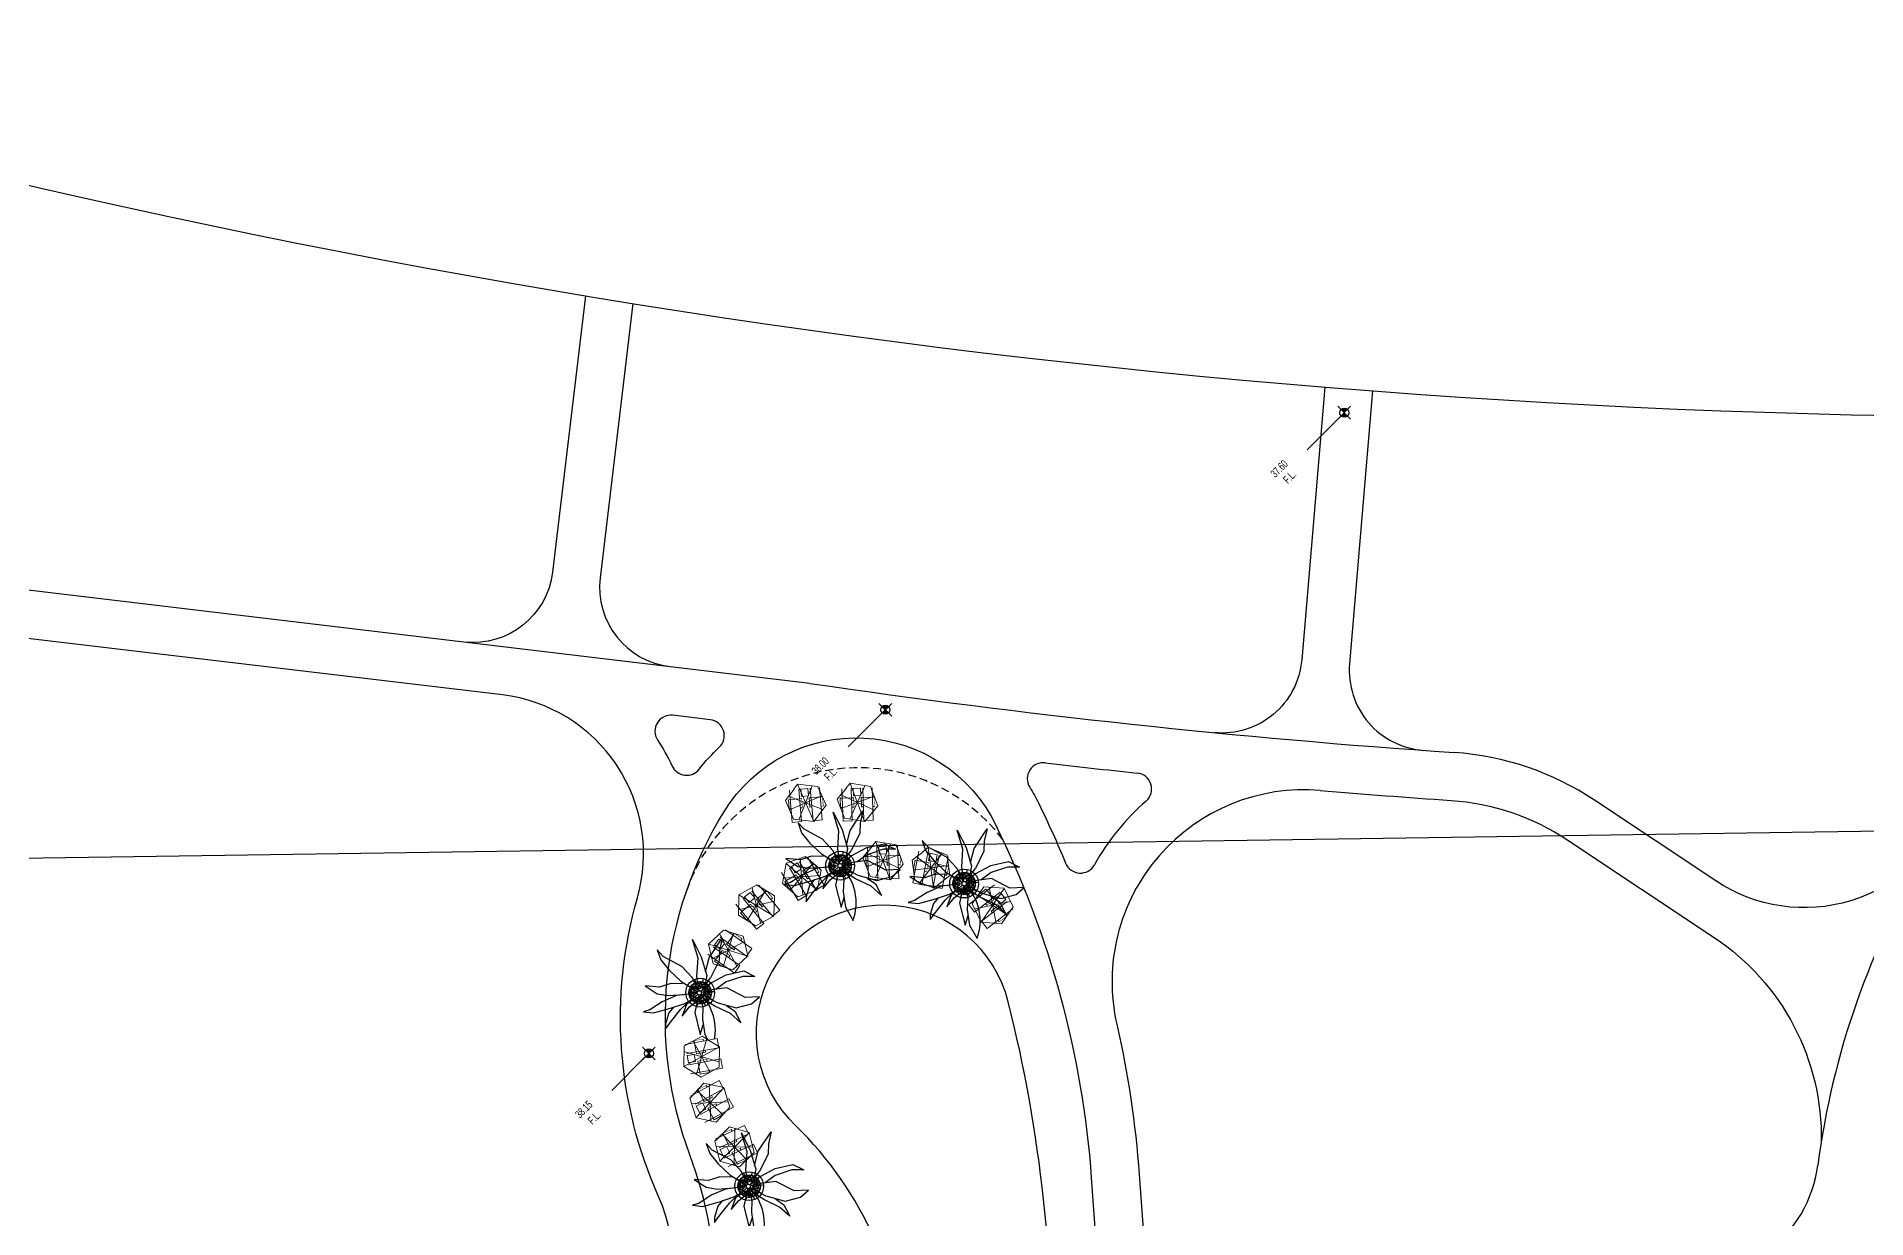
# Model space of a CAD drawing. Extents: x 309418 to 1212698, y 3438380 to 6877191.
# Drawn here: x 606396.1 to 606510.5, y 3438959.1 to 3439032.9 of the extents above; entities that cross this region are included whole.
import ezdxf
from ezdxf.enums import TextEntityAlignment as Align

# ---------------------------------------------------------------- set-up
doc = ezdxf.new("R2010")
doc.units = 0
doc.header["$MEASUREMENT"] = 0
doc.set_wipeout_variables(frame=1)
doc.linetypes.add('DASHED', pattern=[0.75, 0.5, -0.25])
for name, color, linetype in [('CR-GL$0$CR-SW', 4, 'Continuous'), ('Draft _ Lines', 20, 'Continuous'), ('DRAFT LINES', 32, 'Continuous'), ('LA-FLOWERING-TREE', 221, 'Continuous'), ('LA-GNRL-NOTES-Text-03', 240, 'Continuous'), ('LA-HARD-PAVE-HATCH-MARBLE-TYPE (PV - MT-BG-01-AN - RA- ∅ - 01)', 227, 'Continuous'), ('LA-HARD-PAVE-HATCH-WOOD-TYPE( PV - WO-DW-01-∅ - ∅-∅ - 04)', 17, 'Continuous'), ('LA-HARD-PAVE-LINE-01', 30, 'Continuous'), ('LA-PLNT-PALMS', 251, 'Continuous'), ('LA-PLNT-TREE-TRUNK', 52, 'Continuous')]:
    doc.layers.add(name, color=color, linetype=linetype)
doc.layers.add('HW-LA-SF-LOUNGE CHAIRS', color=215, linetype='Continuous', lineweight=0)
doc.layers.add('L-CON-SF-CABANA', color=215, linetype='Continuous', lineweight=0)
doc.layers.add('LA-GRAD-Spot Levels', color=7, linetype='Continuous', true_color=0xa50029)
doc.styles.add('TXT- (3)', font='gh-general font.shx', dxfattribs={"width": 0.7})
picture_1 = doc.add_image_def('image3.jpg', size_in_pixel=(7142, 4284))

# ---------------------------------------------------------------- blocks, each defined once
blk = doc.blocks.new('Lounge 1')
at = {"lineweight": 13, "extrusion": (0, 0, -1)}
blk.add_line((0.41, 1.44), (0.41, 0.86), dxfattribs=at)
blk.add_wipeout([(0.29, 0.86), (0.29, 0), (-0.29, 0), (-0.29, 0.86), (-0.41, 0.86), (-0.41, 1.44), (-0.29, 1.44), (-0.29, 2.03), (0.29, 2.03), (0.29, 1.44), (0.41, 1.44), (0.41, 0.86)])
for p, q in [((-0.29, 1.44), (-0.41, 1.44)), ((-0.41, 1.44), (-0.41, 0.86)), ((0.41, 1.44), (0.29, 1.44)), ((-0.29, 0.86), (-0.41, 0.86)), ((0.41, 0.86), (0.29, 0.86))]:
    blk.add_line(p, q, dxfattribs=at)
at = {"extrusion": (0, 0, -1)}
for p, q in [((-0.29, 2.03), (-0.29, 0)), ((0.29, 2.03), (0.29, 0)), ((0.29, 0), (-0.29, 0))]:
    blk.add_line(p, q, dxfattribs=at)
blk.add_lwpolyline([(0.29, 1.44), (-0.29, 1.44)])
blk = doc.blocks.new('umbrella')
blk.add_lwpolyline([(-0.33, 1.24), (-1.23, 0.33), (-0.9, -0.9), (0.34, -1.23), (1.24, -0.33), (0.91, 0.91)], close=True)
for points in [[(0.33, -1.23), (-0.33, 1.23)], [(1.07, 0.29), (-1.06, -0.28)]]:
    blk.add_lwpolyline(points)
at = {"layer": 'L-CON-SF-CABANA', "extrusion": (0, 0, -1)}
for p, q in [((-0.99, 0.57), (1, -0.57)), ((0.57, 1), (-0.57, -0.99))]:
    blk.add_line(p, q, dxfattribs=at)
blk = doc.blocks.new('LA-SIDE TABLE-0')
at = {"layer": 'HW-LA-SF-LOUNGE CHAIRS'}
blk.add_lwpolyline([(-0.16, 0.16), (0.16, -0.16), (-0.15, -0.48), (-0.48, -0.17)], close=True, dxfattribs=at)
blk = doc.blocks.new('*U418')
at = {"layer": 'HW-LA-SF-LOUNGE CHAIRS', "rotation": 293.5123043982114}
blk.add_blockref('Lounge 1', (-0.8, -1.06), dxfattribs=at)
blk.add_blockref('Lounge 1', (-1.32, 0.13), dxfattribs=at)
at = {"rotation": 337.7225762373497}
blk.add_blockref('LA-SIDE TABLE-0', (0.8, 0.35), dxfattribs=at)
at = {"layer": 'HW-LA-SF-LOUNGE CHAIRS', "rotation": 297.0212976760306}
blk.add_blockref('umbrella', (0, 0), dxfattribs=at)
blk = doc.blocks.new('*U419')
at = {"layer": 'HW-LA-SF-LOUNGE CHAIRS', "rotation": 302.6519888238552}
blk.add_blockref('Lounge 1', (-0.62, -1.17), dxfattribs=at)
blk.add_blockref('Lounge 1', (-1.32, -0.08), dxfattribs=at)
at = {"rotation": 346.8622606629933}
blk.add_blockref('LA-SIDE TABLE-0', (0.74, 0.47), dxfattribs=at)
at = {"layer": 'HW-LA-SF-LOUNGE CHAIRS', "rotation": 306.1609821016743}
blk.add_blockref('umbrella', (0, 0), dxfattribs=at)
blk = doc.blocks.new('*U420')
at = {"layer": 'HW-LA-SF-LOUNGE CHAIRS', "rotation": 317.4149163066278}
blk.add_blockref('Lounge 1', (-0.3, -1.29), dxfattribs=at)
blk.add_blockref('Lounge 1', (-1.26, -0.41), dxfattribs=at)
at = {"rotation": 1.625188145766048}
blk.add_blockref('LA-SIDE TABLE-0', (0.59, 0.64), dxfattribs=at)
at = {"layer": 'HW-LA-SF-LOUNGE CHAIRS', "rotation": 320.923909584447}
blk.add_blockref('umbrella', (0, -0.01), dxfattribs=at)
blk = doc.blocks.new('*U423')
at = {"layer": 'HW-LA-SF-LOUNGE CHAIRS', "rotation": 210.367229771021}
blk.add_blockref('Lounge 1', (-1.15, 0.67), dxfattribs=at)
blk.add_blockref('Lounge 1', (-0.03, 1.32), dxfattribs=at)
at = {"rotation": 254.5775016101592}
blk.add_blockref('LA-SIDE TABLE-0', (0.44, -0.76), dxfattribs=at)
at = {"layer": 'HW-LA-SF-LOUNGE CHAIRS', "rotation": 213.8762230488402}
blk.add_blockref('umbrella', (0, 0), dxfattribs=at)
blk = doc.blocks.new('*U424')
at = {"layer": 'HW-LA-SF-LOUNGE CHAIRS', "rotation": 264.9072534099182}
blk.add_blockref('Lounge 1', (-1.21, -0.55), dxfattribs=at)
blk.add_blockref('Lounge 1', (-1.09, 0.75), dxfattribs=at)
at = {"rotation": 309.1175252490564}
blk.add_blockref('LA-SIDE TABLE-0', (0.87, -0.08), dxfattribs=at)
at = {"layer": 'HW-LA-SF-LOUNGE CHAIRS', "rotation": 268.4162466877373}
blk.add_blockref('umbrella', (-0.01, 0), dxfattribs=at)
blk = doc.blocks.new('*U425')
at = {"layer": 'HW-LA-SF-LOUNGE CHAIRS', "rotation": 252.0218351813218}
blk.add_blockref('Lounge 1', (-1.3, -0.26), dxfattribs=at)
blk.add_blockref('Lounge 1', (-0.9, 0.97), dxfattribs=at)
at = {"rotation": 296.2321070204601}
blk.add_blockref('LA-SIDE TABLE-0', (0.83, -0.27), dxfattribs=at)
at = {"layer": 'HW-LA-SF-LOUNGE CHAIRS', "rotation": 255.530828459141}
blk.add_blockref('umbrella', (-0.01, 0), dxfattribs=at)
blk = doc.blocks.new('GH-B-LA-HD-FURN-Tree-Pit-140-C2')
blk.add_wipeout([(-0.29, 0.64), (-0.33, 0.62), (-0.37, 0.59), (-0.46, 0.52), (-0.51, 0.48), (-0.55, 0.44), (-0.57, 0.41), (-0.59, 0.37), (-0.61, 0.34), (-0.64, 0.28), (-0.66, 0.22), (-0.68, 0.15), (-0.69, 0.11), (-0.7, 0.05), (-0.7, 0.01), (-0.7, -0.02), (-0.7, -0.07), (-0.68, -0.15), (-0.66, -0.24), (-0.63, -0.3), (-0.61, -0.35), (-0.58, -0.4), (-0.52, -0.47), (-0.43, -0.55), (-0.38, -0.59), (-0.31, -0.63), (-0.19, -0.67), (-0.14, -0.69), (-0.03, -0.7), (0.03, -0.7), (0.16, -0.68), (0.23, -0.66), (0.29, -0.64), (0.41, -0.57), (0.47, -0.52), (0.52, -0.47), (0.57, -0.41), (0.61, -0.35), (0.66, -0.23), (0.68, -0.17), (0.7, -0.08), (0.7, 0.03), (0.67, 0.19), (0.65, 0.26), (0.62, 0.33), (0.58, 0.4), (0.53, 0.46), (0.47, 0.52), (0.41, 0.56), (0.34, 0.61), (0.28, 0.64), (0.23, 0.66), (0.18, 0.68), (0.14, 0.69), (0.1, 0.69), (0.05, 0.7), (0, 0.7), (-0.03, 0.7), (-0.07, 0.7), (-0.1, 0.69), (-0.12, 0.69), (-0.19, 0.67)])
at = {"linetype": 'Continuous', "ltscale": 7}
blk.add_circle((0, 0), 0.7, dxfattribs=at)
for centre, radius in [((0, 0), 0.7), ((-0.59, 0.01, 0), 0.0312), ((-0.53, 0.22, 0), 0.0751), ((-0.54, 0.34, 0), 0.0312), ((-0.48, 0.39, 0), 0.0312), ((-0.44, 0.12, 0), 0.0312), ((-0.39, 0.28, 0), 0.0744), ((-0.43, -0.01, 0), 0.0312), ((-0.38, 0.43, 0), 0.0489), ((-0.34, 0.54, 0), 0.0489), ((-0.32, 0.36, 0), 0.0312), ((-0.32, 0.19, 0), 0.0312), ((-0.22, 0.25, 0), 0.0751), ((-0.2, 0.44, 0), 0.0864), ((-0.24, 0.57, 0), 0.0312), ((-0.11, 0.62, 0), 0.0312), ((-0.07, 0.53, 0), 0.0489), ((-0.05, 0.39, 0), 0.0751), ((0.02, 0.56, 0), 0.0312), ((0.09, 0.49, 0), 0.0489), ((0.07, 0.4, 0), 0.0312), ((0.16, 0.33, 0), 0.0312), ((0.23, 0.42, 0), 0.0751), ((0.22, 0.24, 0), 0.0744), ((0.25, 0.56, 0), 0.0312), ((0.34, -0.05, 0), 0.0744), ((0.33, 0.52, 0), 0.0489), ((0.31, 0.19, 0), 0.0312), ((0.34, 0.1, 0), 0.0489), ((0.39, 0.28, 0), 0.0744), ((0.4, 0.43, 0), 0.0489), ((0.5, 0.1, 0), 0.0751), ((0.5, -0.07, 0), 0.0751), ((0.48, 0.35, 0), 0.0312), ((0.55, 0.25, 0), 0.0751), ((0.6, 0.14, 0), 0.0312), ((-0.66, -0.03, 0), 0.0312), ((-0.6, -0.14, 0), 0.0744), ((-0.52, -0.05, 0), 0.0312), ((-0.51, -0.18, 0), 0.0312), ((-0.51, -0.41, 0), 0.0312), ((-0.43, -0.17, 0), 0.0312), ((-0.41, -0.37, 0), 0.0489), ((-0.39, -0.27, 0), 0.0489), ((-0.33, -0.12, 0), 0.0744), ((-0.34, -0.44, 0), 0.0312), ((-0.29, -0.24, 0), 0.0489), ((-0.23, -0.36, 0), 0.0864), ((-0.25, -0.55, 0), 0.0751), ((-0.21, -0.16, 0), 0.0312), ((-0.17, -0.63, 0), 0.0312), ((-0.14, -0.5, 0), 0.0312), ((-0.11, -0.28, 0), 0.0489), ((-0.09, -0.56, 0), 0.0489), ((0.04, -0.57, 0), 0.0751), ((0.03, -0.32, 0), 0.0489), ((0.01, -0.47, 0), 0.0312), ((0.01, -0.67, 0), 0.0312), ((0.05, -0.4, 0), 0.0312), ((0.11, -0.24, 0), 0.0489), ((0.2, -0.38, 0), 0.0751), ((0.2, -0.56, 0), 0.0744), ((0.18, -0.17, 0), 0.0312), ((0.21, -0.25, 0), 0.0489), ((0.25, -0.16, 0), 0.0312), ((0.27, -0.48, 0), 0.0312), ((0.35, -0.26, 0), 0.0489), ((0.37, -0.37, 0), 0.0489), ((0.38, -0.15, 0), 0.0312), ((0.46, -0.26, 0), 0.0312), ((0.45, -0.45, 0), 0.0312), ((0.52, -0.18, 0), 0.0312)]:
    blk.add_circle(centre, radius)
for centre, radius, start, end in [((-0.74, 0.07, 0), 0.0751, 300.57, 48.1319), ((-0.67, 0.15, 0), 0.0312, 228.2509, 106.0031), ((-0.7, 0.26, 0), 0.0489, 338.9516, 340.5973), ((-0.62, 0.29, 0), 0.0312, 212.387, 96.9329), ((-0.53, 0.49, 0), 0.0744, 249.8969, 24.4462), ((-0.14, 0.71, 0), 0.0489, 225.1336, 337.319), ((0.05, 0.68, 0), 0.0744, 161.2962, 9.7321), ((0.23, 0.64, 0), 0.0312, 117.3619, 23.3792), ((0.49, 0.53, 0), 0.0312, 191.312, 263.5273), ((0.57, 0.44, 0), 0.0864, 143.8673, 290.7577), ((0.68, 0.07, 0), 0.0751, 82.3722, 288.9673), ((-0.68, -0.26, 0), 0.0489, 330.5544, 70.9052), ((-0.56, -0.31, 0), 0.0744, 243.0468, 174.7374), ((-0.57, -0.46, 0), 0.0312, 13.6332, 63.9215), ((-0.41, -0.52, 0), 0.0744, 297.5976, 166.1329), ((-0.35, -0.61, 0), 0.0312, 335.7961, 145.3358), ((-0.13, -0.73, 0), 0.0751, 29.1719, 131.3472), ((0.15, -0.71, 0), 0.0751, 33.568, 169.5874), ((0.36, -0.52, 0), 0.0744, 340.2974, 269.335), ((0.53, -0.55, 0), 0.0751, 97.2335, 170.6742), ((0.55, -0.36, 0), 0.0864, 29.6959, 262.8687), ((0.66, -0.08, 0), 0.0489, 40.7628, 304.861), ((0.67, -0.26, 0), 0.0489, 95.6985, 221.7485), ((0.66, -0.17, 0), 0.0312, 47.4763, 284.0739), ((0.73, -0.03, 0), 0.0312, 164.2255, 190.993)]:
    blk.add_arc(centre, radius, start, end)
blk = doc.blocks.new('P200')
blk.add_lwpolyline([(0, -0.1), (0, 0.1)])
blk = doc.blocks.new('COARSE GRAVEL')
blk.add_wipeout([(0.68, 0.59), (0.69, 0.57), (0.69, 0.57), (0.73, 0.53), (0.76, 0.48), (0.79, 0.42), (0.81, 0.39), (0.83, 0.35), (0.85, 0.3), (0.87, 0.24), (0.88, 0.17), (0.89, 0.11), (0.9, 0.04), (0.9, -0.02), (0.9, -0.07), (0.89, -0.12), (0.88, -0.19), (0.87, -0.24), (0.85, -0.3), (0.82, -0.37), (0.79, -0.43), (0.76, -0.49), (0.72, -0.54), (0.68, -0.59), (0.64, -0.63), (0.61, -0.67), (0.58, -0.69), (0.53, -0.73), (0.48, -0.76), (0.44, -0.78), (0.4, -0.8), (0.37, -0.82), (0.31, -0.85), (0.25, -0.86), (0.15, -0.89), (0.09, -0.9), (0.02, -0.9), (-0.06, -0.9), (-0.18, -0.88), (-0.24, -0.87), (-0.29, -0.85), (-0.36, -0.83), (-0.43, -0.79), (-0.46, -0.77), (-0.53, -0.73), (-0.57, -0.7), (-0.62, -0.66), (-0.68, -0.59), (-0.71, -0.55), (-0.75, -0.5), (-0.79, -0.43), (-0.83, -0.34), (-0.87, -0.25), (-0.89, -0.14), (-0.9, -0.04), (-0.9, 0.08), (-0.88, 0.19), (-0.86, 0.28), (-0.84, 0.33), (-0.81, 0.39), (-0.78, 0.45), (-0.74, 0.51), (-0.7, 0.56), (-0.65, 0.62), (-0.59, 0.68), (-0.49, 0.75), (-0.4, 0.81), (-0.33, 0.84), (-0.19, 0.88), (-0.11, 0.89), (0.01, 0.9), (0.09, 0.9), (0.2, 0.88), (0.25, 0.86), (0.35, 0.83), (0.41, 0.8), (0.42, 0.79), (0.47, 0.77), (0.49, 0.76), (0.52, 0.73), (0.56, 0.71), (0.62, 0.66), (0.65, 0.62)])
at = {"rotation": 45.00000000604048}
blk.add_blockref('GH-B-LA-HD-FURN-Tree-Pit-140-C2', (0, 0), dxfattribs=at)
at = {"layer": 'LA-HARD-PAVE-HATCH-WOOD-TYPE( PV - WO-DW-01-∅ - ∅-∅ - 04)'}
blk.add_circle((0, 0), 0.9, dxfattribs=at)
at = {"layer": 'LA-HARD-PAVE-LINE-01'}
blk.add_circle((0, 0), 0.7, dxfattribs=at)
at = {"layer": 'LA-HARD-PAVE-HATCH-WOOD-TYPE( PV - WO-DW-01-∅ - ∅-∅ - 04)'}
for p, rotation in [((-0.8, 0.01), 269.0493109383438), ((-0.64, 0.48), 233.239448750675), ((-0.24, 0.76), 197.4295865630063), ((0.25, 0.76), 161.6197243753375), ((0.65, 0.47), 125.8098621876688), ((-0.66, -0.46), 304.8591731260126), ((-0.26, -0.75), 340.6690353136814), ((0.23, -0.77), 16.47889750135008), ((0.63, -0.49), 52.28875968901892), ((0.8, -0.03), 88.09862187668766)]:
    blk.add_blockref('P200', p, dxfattribs=dict(at, rotation=rotation))
blk = doc.blocks.new('GH-B-LA-PL-PALM')
for p, q in [((-1.52, 2.96), (-2.17, 3.08)), ((-2.17, 3.08), (-1.58, 2.41)), ((-1.58, 2.41), (-1.32, 1.14)), ((-0.72, 2.37), (-1.52, 2.96)), ((-0.23, 1.23), (-0.72, 2.37)), ((-2.81, 1.3), (-2.97, 2.05)), ((-2.97, 2.05), (-2.51, 1.47)), ((-1.93, 0.6), (-2.81, 1.3)), ((-2.51, 1.47), (-1.59, 0.88)), ((-0.02, 0.12), (-0.23, 1.23)), ((-0.95, 0.18), (-1.93, 0.6)), ((-1.59, 0.88), (-0.85, 0.68)), ((-1.32, 1.14), (-0.65, 0.5)), ((-0.95, 0.18), (-0.12, 0.02)), ((-0.65, 0.5), (-0.1, 0.08)), ((-0.58, -0.03), (-1.17, -0.04)), ((0.21, -1.18), (0.66, -1.76)), ((0.66, -1.76), (1.27, -2.16)), ((1.27, -2.16), (1.78, -2.91))]:
    blk.add_line(p, q)
for points in [[(-0.45, 1.81), (-0.5, 2.44), (-0.17, 3.19), (-0.21, 2.32), (0.03, 1.27), (0.11, 0.61)], [(0.07, 0.1), (0.54, 0.73), (1.15, 1.18), (1.81, 1.9), (2.16, 2.78)], [(0.11, 0.05), (1.13, 0.55), (1.98, 1.67), (1.39, 1.44)], [(-0.09, -0.09), (-0.72, -0.77), (-1.64, -1.41), (-2.33, -2.43), (-1.83, -1.32), (-1.13, -0.32), (-0.48, 0.02), (-0.12, 0.01)], [(0.48, -0.06), (1.07, -0.17), (1.8, 0.07), (1.06, 0.08), (0.46, 0.22)], [(-1.27, -0.52), (-2.1, -0.89), (-3.56, -1.03), (-2.85, -0.69), (-2.36, -0.31), (-1.17, -0.04)], [(-0.06, -0.11), (-0.46, -0.92), (-0.6, -1.89), (-0.36, -3.18), (-0.44, -3.73), (-0.09, -3.17), (0.08, -2.35), (0.16, -1.36), (0.01, -0.12)], [(0.09, -0.09), (1.02, -1), (1.88, -1.46), (2.77, -1.75), (3.11, -1.98), (2.76, -1.44), (1.87, -0.8), (1.08, -0.3), (0.55, -0.09), (0.12, -0.02)], [(1.78, -2.91), (1.7, -2.02), (1.33, -1.39), (0.68, -0.7)], [(1.68, -0.7), (2.16, -0.71), (2.84, -0.43), (3.08, -0.23), (2.52, -0.26), (1.55, -0.26), (0.97, -0.19)]]:
    blk.add_lwpolyline(points)
blk.add_arc((3.17, -0.24), 3.18, 108.5551, 173.4273)
at = {"layer": 'LA-PLNT-TREE-TRUNK'}
blk.add_circle((0, 0), 0.131, dxfattribs=at)
blk = doc.blocks.new('*U27')
for points in [[(0, -0.00113, -0.414214), (-0.00113, 0), (0, 0)], [(0, 0.00113, -0.414214), (0.00113, 0), (0, 0)]]:
    blk.add_hatch(color=256).paths.add_polyline_path(points)
for p, q in [((-0.01314, 0), (-0.00113, 0)), ((-0.00225, 0), (0.00225, 0)), ((0, 0.00225), (0, -0.00225))]:
    blk.add_line(p, q)
blk.add_circle((0, 0), 0.00113)
at = {"layer": 'LA-GNRL-NOTES-Text-03', "style": 'TXT- (3)', "width": 0.7}
blk.add_attdef('LEVEL', text='', height=0.002, dxfattribs=at).set_placement((-0.00713, -0.00038), align=Align.BOTTOM_CENTER)
blk.add_attdef('TYPE', text='', height=0.002, dxfattribs=at).set_placement((-0.00713, -0.00042), align=Align.TOP_CENTER)
blk = doc.blocks.new('*U416')
at = {"layer": 'HW-LA-SF-LOUNGE CHAIRS', "rotation": 264.9072534099182}
blk.add_blockref('Lounge 1', (-1.21, -0.55), dxfattribs=at)
blk.add_blockref('Lounge 1', (-1.09, 0.75), dxfattribs=at)
at = {"rotation": 309.1175252490564}
blk.add_blockref('LA-SIDE TABLE-0', (0.87, -0.08), dxfattribs=at)
at = {"layer": 'HW-LA-SF-LOUNGE CHAIRS', "rotation": 268.4162466877373}
blk.add_blockref('umbrella', (-0.01, 0), dxfattribs=at)
blk = doc.blocks.new('*U417')
at = {"layer": 'HW-LA-SF-LOUNGE CHAIRS', "rotation": 267.8770367508876}
blk.add_blockref('Lounge 1', (-1.18, -0.61), dxfattribs=at)
blk.add_blockref('Lounge 1', (-1.13, 0.69), dxfattribs=at)
at = {"rotation": 312.0873085900258}
blk.add_blockref('LA-SIDE TABLE-0', (0.87, -0.03), dxfattribs=at)
at = {"layer": 'HW-LA-SF-LOUNGE CHAIRS', "rotation": 271.3860300287068}
blk.add_blockref('umbrella', (-0.01, 0), dxfattribs=at)
blk = doc.blocks.new('*U399')
at = {"layer": 'HW-LA-SF-LOUNGE CHAIRS', "rotation": 3.084534163281103}
blk.add_blockref('Lounge 1', (0.71, -1.12), dxfattribs=at)
blk.add_blockref('Lounge 1', (-0.58, -1.19), dxfattribs=at)
at = {"rotation": 47.29480600241936}
blk.add_blockref('LA-SIDE TABLE-0', (-0.05, 0.87), dxfattribs=at)
at = {"layer": 'HW-LA-SF-LOUNGE CHAIRS', "rotation": 6.593527441100278}
blk.add_blockref('umbrella', (0, -0.01), dxfattribs=at)
blk = doc.blocks.new('*U400')
at = {"layer": 'HW-LA-SF-LOUNGE CHAIRS', "rotation": 21.54786164537653}
blk.add_blockref('Lounge 1', (1.03, -0.84), dxfattribs=at)
blk.add_blockref('Lounge 1', (-0.18, -1.31), dxfattribs=at)
at = {"rotation": 65.75813348451477}
blk.add_blockref('LA-SIDE TABLE-0', (-0.32, 0.81), dxfattribs=at)
at = {"layer": 'HW-LA-SF-LOUNGE CHAIRS', "rotation": 25.0568549231957}
blk.add_blockref('umbrella', (0, 0), dxfattribs=at)
blk = doc.blocks.new('*U401')
at = {"layer": 'HW-LA-SF-LOUNGE CHAIRS', "rotation": 18.17708166880468}
blk.add_blockref('Lounge 1', (0.98, -0.89), dxfattribs=at)
blk.add_blockref('Lounge 1', (-0.26, -1.3), dxfattribs=at)
at = {"rotation": 62.38735350794292}
blk.add_blockref('LA-SIDE TABLE-0', (-0.27, 0.83), dxfattribs=at)
at = {"layer": 'HW-LA-SF-LOUNGE CHAIRS', "rotation": 21.68607494662384}
blk.add_blockref('umbrella', (0, -0.01), dxfattribs=at)

msp = doc.modelspace()

# ---------------------------------------------------------------- linework, layer by layer
at = {"layer": 'CR-GL$0$CR-SW', "ltscale": 8}
msp.add_arc((606522.42723, 3439571.15128), 562, 255.0888087, 272.8528726, dxfattribs=at)
at = {"layer": 'Draft _ Lines', "color": 114, "linetype": 'DASHED', "true_color": 0x139b48}
msp.add_lwpolyline([(606456.50353, 3438982.77064, 0.599508643), (606436.76918, 3438979.57485)], format="xyb", dxfattribs=at)
at = {"layer": 'DRAFT LINES'}
msp.add_line((606444.47042, 3438992.50839), (606389.81647, 3438999.0298), dxfattribs=at)
for points in [[(606430.44283, 3439016.73008), (606428.38255, 3438999.46349, -0.411431806), (606422.87259, 3438995.08571)], [(606433.40642, 3439016.24652), (606431.36142, 3438999.10805, 0.414213562), (606435.7338, 3438993.55086)], [(606476.63444, 3439011.02003), (606475.19287, 3438993.98099, -0.417910522), (606469.72639, 3438989.42601)], [(606479.62515, 3439010.78356), (606478.18219, 3438993.72808, 0.417910522), (606482.80571, 3438988.31945)], [(606425.25512, 3438991.78056), (606395.76283, 3438995.2989, 0.508534193), (606390.26269, 3438989.37865)], [(606396.43618, 3438944.86243), (606426.382, 3438946.35471, 0.527525694), (606435.01234, 3438960.42627, -0.176659848), (606433.68461, 3438979.09964, 0.461889451), (606425.25512, 3438991.78056)], [(606458.1961, 3438986.02705, -0.023157666), (606458.76234, 3438984.9966, -0.01623239), (606460.44366, 3438981.26873)], [(606484.5231, 3438985.19178, -0.130565389), (606491.81567, 3438982.71213), (606500.96947, 3438976.61728, -0.256157023), (606507.65332, 3438963.83643, -0.256157023)], [(606515.83491, 3438984.64851, -0.472115064), (606501.05836, 3438980.16225), (606493.47832, 3438985.20925)], [(606463.63939, 3438971.1982, -0.037729552), (606465.03857, 3438961.80754), (606466.82283, 3438937.23529, 0.407582168), (606472.05855, 3438932.60359), (606503.26225, 3438934.15856)]]:
    msp.add_lwpolyline(points, format="xyb", dxfattribs=at)
msp.add_lwpolyline([(606434.94822, 3438988.96969, -0.035902581), (606435.85471, 3438987.34036, 0.558642853), (606437.54635, 3438987.14333, -0.037153192), (606438.80011, 3438988.51062, 0.636899223), (606438.2337, 3438990.23225), (606435.90342, 3438990.51025, 0.637102166)], format="xyb", close=True, dxfattribs=at)
for points in [[(606474.76809, 3438988.96012), (606474.7679, 3438988.95796)], [(606477.75741, 3438988.70721), (606477.75722, 3438988.70505)]]:
    msp.add_lwpolyline(points, dxfattribs=at)
for centre, radius, start, end in [((606520.15507, 3439507.6319), 520.65382, 261.6416055, 266.0982997), ((606459.04926, 3438986.54869), 1, 83.3116484, 211.4427823), ((606520.15507, 3439507.6319), 523.65382, 263.3116484, 263.9451305), ((606483.50243, 3438970.22654), 18, 56.3432363, 86.0982997), ((606464.81416, 3438985.90495), 1, 311.1437499, 83.9451305), ((606475.34136, 3438973.85597), 12, 85.2009282, 192.7959972), ((606520.15507, 3439507.6319), 523.65382, 265.2009282, 266.0982997), ((606475.34136, 3438973.85597), 15, 131.1437499, 150.8478427), ((606557.03221, 3438955.97989), 50, 148.6954471, 172.6314578), ((606461.3681, 3438981.65006), 1, 202.4160877, 330.8478427), ((606499.51119, 3438963.41845), 8, 306.0581317, 352.6314578)]:
    msp.add_arc(centre, radius, start, end, dxfattribs=at)
at = {"layer": 'DRAFT LINES', "color": 4}
for centre, radius, start, end in [((606369.57821, 3438950.63261), 90, 358.1340821, 14.1235355), ((606428.31483, 3438949.00846), 22, 315.5918455, 46.1460803)]:
    msp.add_arc(centre, radius, start, end, dxfattribs=at)

# ---------------------------------------------------------------- block references
at = {"layer": 'LA-GRAD-Spot Levels'}
ref = msp.add_blockref('*U27', (606477.85111, 3439009.42606), dxfattribs=dict(at, xscale=250.0000000000001, yscale=250.0000000000001, zscale=250.0000000000001, rotation=45))
ref.add_attrib('LEVEL', '37.60', dxfattribs={"layer": 'LA-GNRL-NOTES-Text-03', "height": 0.5, "rotation": 45, "style": 'TXT- (3)', "width": 0.7}).set_placement((606474.06737, 3439005.64232), align=Align.BOTTOM_CENTER)
ref.add_attrib('TYPE', 'F.L.', dxfattribs={"layer": 'LA-GNRL-NOTES-Text-03', "height": 0.5, "rotation": 45, "style": 'TXT- (3)', "width": 0.7}).set_placement((606474.25604, 3439005.58767), align=Align.TOP_CENTER)
ref = msp.add_blockref('*U27', (606449.1771, 3438990.85608), dxfattribs=dict(at, xscale=250.0000000000001, yscale=250.0000000000001, zscale=250.0000000000001, rotation=45))
ref.add_attrib('LEVEL', '38.00', dxfattribs={"layer": 'LA-GNRL-NOTES-Text-03', "height": 0.5, "rotation": 45, "style": 'TXT- (3)', "width": 0.7}).set_placement((606445.39336, 3438987.07234), align=Align.BOTTOM_CENTER)
ref.add_attrib('TYPE', 'F.L.', dxfattribs={"layer": 'LA-GNRL-NOTES-Text-03', "height": 0.5, "rotation": 45, "style": 'TXT- (3)', "width": 0.7}).set_placement((606445.58204, 3438987.01769), align=Align.TOP_CENTER)
ref = msp.add_blockref('*U27', (606434.40255, 3438969.37927), dxfattribs=dict(at, xscale=250.0000000000001, yscale=250.0000000000001, zscale=250.0000000000001, rotation=45))
ref.add_attrib('LEVEL', '38.15', dxfattribs={"layer": 'LA-GNRL-NOTES-Text-03', "height": 0.5, "rotation": 45, "style": 'TXT- (3)', "width": 0.7}).set_placement((606430.61881, 3438965.59553), align=Align.BOTTOM_CENTER)
ref.add_attrib('TYPE', 'F.L.', dxfattribs={"layer": 'LA-GNRL-NOTES-Text-03', "height": 0.5, "rotation": 45, "style": 'TXT- (3)', "width": 0.7}).set_placement((606430.80748, 3438965.54088), align=Align.TOP_CENTER)

# ---------------------------------------------------------------- pictures from other files: only their frames are drawn
at = {"layer": 'LA-FLOWERING-TREE'}
image = msp.add_image(picture_1, insert=(606209.84417, 3438978.84791, 24.98381), size_in_units=(467.97699, 280.70756), rotation=0.8380648, dxfattribs=dict(at, fade=91))
image.dxf.flags = 7

# ---------------------------------------------------------------- next in the draw order: block references
at = {"layer": 'HW-LA-SF-LOUNGE CHAIRS', "rotation": 97.11939460951163}
for name, p in [('*U418', (606443.94825, 3438980.41762)), ('*U424', (606449.03237, 3438981.42555)), ('*U423', (606455.8803, 3438978.63826))]:
    msp.add_blockref(name, p, dxfattribs=at)

# ---------------------------------------------------------------- next in the draw order: block references
for name, p in [('*U425', (606452.02519, 3438980.98749)), ('*U419', (606441.11765, 3438978.62044))]:
    msp.add_blockref(name, p, dxfattribs=at)
at = {"layer": 'LA-HARD-PAVE-HATCH-MARBLE-TYPE (PV - MT-BG-01-AN - RA- ∅ - 01)', "rotation": 6.135701135505339}
msp.add_blockref('COARSE GRAVEL', (606446.35004, 3438981.11299), dxfattribs=at)

# ---------------------------------------------------------------- next in the draw order: block references
at = {"layer": 'HW-LA-SF-LOUNGE CHAIRS', "rotation": 97.11939460951163}
msp.add_blockref('*U420', (606439.35193, 3438975.83394), dxfattribs=at)
at = {"layer": 'LA-HARD-PAVE-HATCH-MARBLE-TYPE (PV - MT-BG-01-AN - RA- ∅ - 01)', "rotation": 6.135701135505339}
msp.add_blockref('COARSE GRAVEL', (606454.09892, 3438979.99193), dxfattribs=at)

# ---------------------------------------------------------------- next in the draw order: block references
msp.add_blockref('COARSE GRAVEL', (606437.60912, 3438973.17172), dxfattribs=at)
at = {"layer": 'LA-PLNT-PALMS', "rotation": 231.1357011280185}
for p in [(606446.35004, 3438981.11299), (606454.09892, 3438979.99193)]:
    msp.add_blockref('GH-B-LA-PL-PALM', p, dxfattribs=at)

# ---------------------------------------------------------------- next in the draw order: block references
at = {"layer": 'HW-LA-SF-LOUNGE CHAIRS', "rotation": 97.11939460951163}
msp.add_blockref('*U416', (606447.43244, 3438985.07065), dxfattribs=at)
at = {"layer": 'LA-PLNT-PALMS', "rotation": 231.1357011280185}
msp.add_blockref('GH-B-LA-PL-PALM', (606437.55496, 3438973.15855), dxfattribs=at)

# ---------------------------------------------------------------- next in the draw order: block references
at = {"layer": 'HW-LA-SF-LOUNGE CHAIRS', "rotation": 97.11939460951163}
for name, p in [('*U417', (606444.198, 3438985.04494)), ('*U399', (606437.69484, 3438969.17143))]:
    msp.add_blockref(name, p, dxfattribs=at)

# ---------------------------------------------------------------- next in the draw order: block references
msp.add_blockref('*U400', (606438.22401, 3438966.29796), dxfattribs=at)

# ---------------------------------------------------------------- next in the draw order: block references
msp.add_blockref('*U401', (606439.74452, 3438963.53195), dxfattribs=at)

# ---------------------------------------------------------------- next in the draw order: linework, layer by layer
at = {"layer": 'DRAFT LINES', "color": 4}
msp.add_arc((606449.0995, 3438970.64171), 8, 14.1235355, 226.1460496, dxfattribs=at)

# ---------------------------------------------------------------- next in the draw order: block references
at = {"layer": 'LA-HARD-PAVE-HATCH-MARBLE-TYPE (PV - MT-BG-01-AN - RA- ∅ - 01)', "rotation": 6.135701135505339}
msp.add_blockref('COARSE GRAVEL', (606440.6714, 3438961.07693), dxfattribs=at)

# ---------------------------------------------------------------- next in the draw order: linework, layer by layer
at = {"layer": 'DRAFT LINES'}
msp.add_lwpolyline([(606466.5729, 3438929.35177, -0.45140774), (606465.00484, 3438914.13253), (606444.26136, 3438899.32109, -0.590610386), (606436.04806, 3438903.25715), (606434.61036, 3438928.48447, -0.100908297), (606437.06222, 3438945.36878, 0.177161159), (606436.96786, 3438963.0371, -0.231989803), (606439.12098, 3438984.52021, -0.589155251), (606456.06908, 3438983.67509, -0.096213437), (606462.04644, 3438961.59027), (606463.94747, 3438935.41005, 0.169828331)], format="xyb", close=True, dxfattribs=at)

# ---------------------------------------------------------------- next in the draw order: block references
at = {"layer": 'LA-PLNT-PALMS', "rotation": 231.1357011280185}
msp.add_blockref('GH-B-LA-PL-PALM', (606440.61723, 3438961.06376), dxfattribs=at)

doc.saveas('drawing.dxf')
